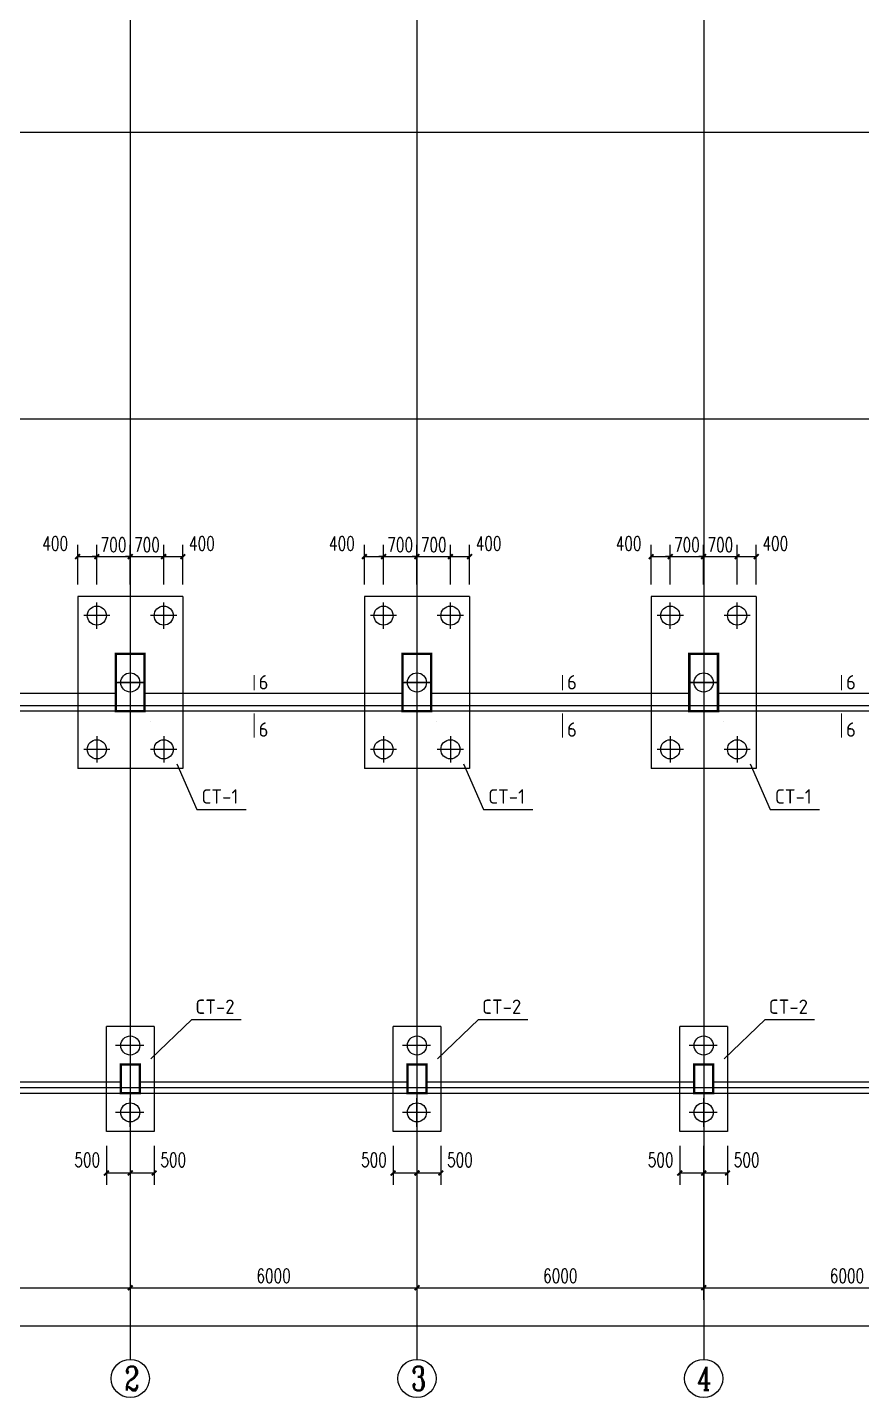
# Model space of a CAD drawing. Extents: x -73672 to 366960, y -527333 to 140666.
# Drawn here: x 195622 to 213079, y -4262 to 24421 of the extents above; entities that cross this region are included whole.
import ezdxf
from ezdxf.enums import TextEntityAlignment as Align

# ---------------------------------------------------------------- set-up
doc = ezdxf.new("R2010")
doc.units = 0
doc.header["$LTSCALE"] = 1000
doc.header["$MEASUREMENT"] = 0
for name, color, linetype in [('AXIS', 3, 'Continuous'), ('AXIS_TEXT', 7, 'Continuous'), ('COLUMN', 9, 'Continuous'), ('E_WINDOW', 4, 'Continuous'), ('NUM', 3, 'Continuous'), ('TEXT', 3, 'Continuous'), ('WALL', 9, 'Continuous'), ('建-尺寸', 3, 'Continuous')]:
    doc.layers.add(name, color=color, linetype=linetype)
doc.styles.add('_TCH_AXIS', font='COMPLEX', dxfattribs={"bigfont": 'GBCBIG'})
doc.styles.add('_TCH_DIM_T3', font='SIMPLEX', dxfattribs={"width": 0.705882, "bigfont": 'GBCBIG'})
doc.styles.add('A-DIM_T3', font='SIMPLEX', dxfattribs={"width": 0.705882, "bigfont": 'GBCBIG'})
doc.styles.add('COMPLEX', font='COMPLEX', dxfattribs={"bigfont": 'Tssdchn.shx'})
doc.styles.add('TSSD_Norm', font='Tssdeng.shx', dxfattribs={"bigfont": 'hztxt.shx'})
doc.dimstyles.new('_TCH_ARCH-100', dxfattribs={"dimtxt": 297.5, "dimasz": 100, "dimexe": 250, "dimexo": 300, "dimgap": 100, "dimtad": 1, "dimdec": 0, "dimzin": 0, "dimdsep": 46, "dimtxsty": '_TCH_DIM_T3', "dimblk": 'ARCHTICK', "dimcen": 0.09, "dimclrt": 7, "dimazin": 2, "dimtfac": 1, "dimtdec": 0, "dimtix": 1, "dimtmove": 2, "dimatfit": 3, "dimfxl": 0, "dimtolj": 1, "dimtzin": 0, "dimarcsym": 0})
doc.dimstyles.new('A-DIM-100', dxfattribs={"dimtxt": 297.5, "dimasz": 100, "dimexe": 250, "dimexo": 300, "dimgap": 100, "dimtad": 1, "dimdec": 0, "dimzin": 0, "dimdsep": 46, "dimtxsty": 'A-DIM_T3', "dimblk": 'ARCHTICK', "dimcen": 0.09, "dimclrt": 7, "dimazin": 2, "dimtfac": 1, "dimtdec": 0, "dimtix": 1, "dimtmove": 2, "dimatfit": 3, "dimfxl": 0, "dimtolj": 1, "dimtzin": 0, "dimarcsym": 0})

# ---------------------------------------------------------------- blocks, each defined once
blk = doc.blocks.new('_reinbk')
blk.add_line((0, 0), (0, 0))
blk = doc.blocks.new('_AXISO')
blk.add_circle((0, 0), 0.5)
at = {"layer": 'AXIS_TEXT', "style": 'COMPLEX'}
blk.add_attdef('A', text='', height=0.56, dxfattribs=at).set_placement((-0.25, -0.28), (0.25, -0.28), align=Align.FIT)
blk = doc.blocks.new('_ArchTick')
at = {"color": 0, "linetype": 'ByBlock', "const_width": 0.4}
blk.add_lwpolyline([(-0.5, -0.5), (0.5, 0.5)], dxfattribs=at)
blk = doc.blocks.new('*D7920')
at = {"layer": 'AXIS', "color": 0, "lineweight": -2}
for p, q in [((191774, 238), (191774, -3012)), ((306114, 238), (306114, -3012)), ((191774, -2762), (306114, -2762))]:
    blk.add_line(p, q, dxfattribs=at)
at = {"layer": 'Defpoints', "color": 0}
for p in [(191774, 538), (306114, 538), (306114, -2762)]:
    blk.add_point(p, dxfattribs=at)
at = {"layer": 'AXIS', "color": 0, "linetype": 'ByBlock', "lineweight": -2, "xscale": 100, "yscale": 100, "zscale": 100, "rotation": 180}
blk.add_blockref('_ArchTick', (191774, -2762), dxfattribs=at)
at = {"layer": 'AXIS', "color": 0, "linetype": 'ByBlock', "lineweight": -2, "xscale": 100, "yscale": 100, "zscale": 100}
blk.add_blockref('_ArchTick', (306114, -2762), dxfattribs=at)
at = {"layer": 'AXIS', "color": 7, "insert": (248944, -2513), "char_height": 297.5, "attachment_point": 5, "style": '_TCH_DIM_T3'}
blk.add_mtext('\\A1;114340', dxfattribs=at)
blk = doc.blocks.new('*D7921')
at = {"layer": 'AXIS', "color": 0, "lineweight": -2}
for p, q in [((191774, 238), (191774, -2212)), ((197774, 238), (197774, -2212)), ((191774, -1962), (197774, -1962))]:
    blk.add_line(p, q, dxfattribs=at)
at = {"layer": 'Defpoints', "color": 0}
for p in [(191774, 538), (197774, 538), (197774, -1962)]:
    blk.add_point(p, dxfattribs=at)
at = {"layer": 'AXIS', "color": 0, "linetype": 'ByBlock', "lineweight": -2, "xscale": 100, "yscale": 100, "zscale": 100, "rotation": 180}
blk.add_blockref('_ArchTick', (191774, -1962), dxfattribs=at)
at = {"layer": 'AXIS', "color": 0, "linetype": 'ByBlock', "lineweight": -2, "xscale": 100, "yscale": 100, "zscale": 100}
blk.add_blockref('_ArchTick', (197774, -1962), dxfattribs=at)
at = {"layer": 'AXIS', "color": 7, "insert": (194774, -1713), "char_height": 297.5, "attachment_point": 5, "style": '_TCH_DIM_T3'}
blk.add_mtext('\\A1;6000', dxfattribs=at)
blk = doc.blocks.new('*D7922')
at = {"layer": 'AXIS', "color": 0, "lineweight": -2}
for p, q in [((197774, 238), (197774, -2212)), ((203774, 238), (203774, -2212)), ((197774, -1962), (203774, -1962))]:
    blk.add_line(p, q, dxfattribs=at)
at = {"layer": 'Defpoints', "color": 0}
for p in [(197774, 538), (203774, 538), (203774, -1962)]:
    blk.add_point(p, dxfattribs=at)
at = {"layer": 'AXIS', "color": 0, "linetype": 'ByBlock', "lineweight": -2, "xscale": 100, "yscale": 100, "zscale": 100, "rotation": 180}
blk.add_blockref('_ArchTick', (197774, -1962), dxfattribs=at)
at = {"layer": 'AXIS', "color": 0, "linetype": 'ByBlock', "lineweight": -2, "xscale": 100, "yscale": 100, "zscale": 100}
blk.add_blockref('_ArchTick', (203774, -1962), dxfattribs=at)
at = {"layer": 'AXIS', "color": 7, "insert": (200774, -1713), "char_height": 297.5, "attachment_point": 5, "style": '_TCH_DIM_T3'}
blk.add_mtext('\\A1;6000', dxfattribs=at)
blk = doc.blocks.new('*D7923')
at = {"layer": 'AXIS', "color": 0, "lineweight": -2}
for p, q in [((203774, 238), (203774, -2212)), ((209774, 238), (209774, -2212)), ((203774, -1962), (209774, -1962))]:
    blk.add_line(p, q, dxfattribs=at)
at = {"layer": 'Defpoints', "color": 0}
for p in [(203774, 538), (209774, 538), (209774, -1962)]:
    blk.add_point(p, dxfattribs=at)
at = {"layer": 'AXIS', "color": 0, "linetype": 'ByBlock', "lineweight": -2, "xscale": 100, "yscale": 100, "zscale": 100, "rotation": 180}
blk.add_blockref('_ArchTick', (203774, -1962), dxfattribs=at)
at = {"layer": 'AXIS', "color": 0, "linetype": 'ByBlock', "lineweight": -2, "xscale": 100, "yscale": 100, "zscale": 100}
blk.add_blockref('_ArchTick', (209774, -1962), dxfattribs=at)
at = {"layer": 'AXIS', "color": 7, "insert": (206774, -1713), "char_height": 297.5, "attachment_point": 5, "style": '_TCH_DIM_T3'}
blk.add_mtext('\\A1;6000', dxfattribs=at)
blk = doc.blocks.new('*D7924')
at = {"layer": 'AXIS', "color": 0, "lineweight": -2}
for p, q in [((209774, 238), (209774, -2212)), ((215774, 238), (215774, -2212)), ((209774, -1962), (215774, -1962))]:
    blk.add_line(p, q, dxfattribs=at)
at = {"layer": 'Defpoints', "color": 0}
for p in [(209774, 538), (215774, 538), (215774, -1962)]:
    blk.add_point(p, dxfattribs=at)
at = {"layer": 'AXIS', "color": 0, "linetype": 'ByBlock', "lineweight": -2, "xscale": 100, "yscale": 100, "zscale": 100, "rotation": 180}
blk.add_blockref('_ArchTick', (209774, -1962), dxfattribs=at)
at = {"layer": 'AXIS', "color": 0, "linetype": 'ByBlock', "lineweight": -2, "xscale": 100, "yscale": 100, "zscale": 100}
blk.add_blockref('_ArchTick', (215774, -1962), dxfattribs=at)
at = {"layer": 'AXIS', "color": 7, "insert": (212774, -1713), "char_height": 297.5, "attachment_point": 5, "style": '_TCH_DIM_T3'}
blk.add_mtext('\\A1;6000', dxfattribs=at)
blk = doc.blocks.new('*D8061')
at = {"layer": 'Defpoints', "color": 0}
for p in [(197074, 13343), (196674, 12457), (197074, 12457)]:
    blk.add_point(p, dxfattribs=at)
at = {"layer": '建-尺寸', "color": 0, "lineweight": -2}
for p, q in [((196674, 12757), (196674, 13593)), ((197074, 12757), (197074, 13593)), ((196674, 13343), (197074, 13343))]:
    blk.add_line(p, q, dxfattribs=at)
at = {"layer": '建-尺寸', "color": 0, "linetype": 'ByBlock', "lineweight": -2, "xscale": 100, "yscale": 100, "zscale": 100, "rotation": 180}
blk.add_blockref('_ArchTick', (196674, 13343), dxfattribs=at)
at = {"layer": '建-尺寸', "color": 0, "linetype": 'ByBlock', "lineweight": -2, "xscale": 100, "yscale": 100, "zscale": 100}
blk.add_blockref('_ArchTick', (197074, 13343), dxfattribs=at)
at = {"layer": '建-尺寸', "color": 7, "insert": (196204, 13618), "char_height": 297.5, "attachment_point": 5, "style": 'A-DIM_T3'}
blk.add_mtext('\\A1;400', dxfattribs=at)
blk = doc.blocks.new('*D8062')
at = {"layer": 'Defpoints', "color": 0}
for p in [(197774, 13343), (197074, 12457), (197774, 12457)]:
    blk.add_point(p, dxfattribs=at)
at = {"layer": '建-尺寸', "color": 0, "lineweight": -2}
for p, q in [((197074, 12757), (197074, 13593)), ((197774, 12757), (197774, 13593)), ((197074, 13343), (196974, 13343)), ((197074, 13343), (197774, 13343)), ((197774, 13343), (197874, 13343))]:
    blk.add_line(p, q, dxfattribs=at)
at = {"layer": '建-尺寸', "color": 0, "linetype": 'ByBlock', "lineweight": -2, "xscale": 100, "yscale": 100, "zscale": 100}
blk.add_blockref('_ArchTick', (197074, 13343), dxfattribs=at)
at = {"layer": '建-尺寸', "color": 0, "linetype": 'ByBlock', "lineweight": -2, "xscale": 100, "yscale": 100, "zscale": 100, "rotation": 180}
blk.add_blockref('_ArchTick', (197774, 13343), dxfattribs=at)
at = {"layer": '建-尺寸', "color": 7, "insert": (197424, 13591), "char_height": 297.5, "attachment_point": 5, "style": 'A-DIM_T3'}
blk.add_mtext('\\A1;700', dxfattribs=at)
blk = doc.blocks.new('*D8063')
at = {"layer": 'Defpoints', "color": 0}
for p in [(198474, 13343), (197774, 12457), (198474, 12457)]:
    blk.add_point(p, dxfattribs=at)
at = {"layer": '建-尺寸', "color": 0, "lineweight": -2}
for p, q in [((197774, 12757), (197774, 13593)), ((198474, 12757), (198474, 13593)), ((197774, 13343), (197674, 13343)), ((197774, 13343), (198474, 13343)), ((198474, 13343), (198574, 13343))]:
    blk.add_line(p, q, dxfattribs=at)
at = {"layer": '建-尺寸', "color": 0, "linetype": 'ByBlock', "lineweight": -2, "xscale": 100, "yscale": 100, "zscale": 100}
blk.add_blockref('_ArchTick', (197774, 13343), dxfattribs=at)
at = {"layer": '建-尺寸', "color": 0, "linetype": 'ByBlock', "lineweight": -2, "xscale": 100, "yscale": 100, "zscale": 100, "rotation": 180}
blk.add_blockref('_ArchTick', (198474, 13343), dxfattribs=at)
at = {"layer": '建-尺寸', "color": 7, "insert": (198124, 13591), "char_height": 297.5, "attachment_point": 5, "style": 'A-DIM_T3'}
blk.add_mtext('\\A1;700', dxfattribs=at)
blk = doc.blocks.new('*D8064')
at = {"layer": 'Defpoints', "color": 0}
for p in [(198874, 13343), (198474, 12457), (198874, 12457)]:
    blk.add_point(p, dxfattribs=at)
at = {"layer": '建-尺寸', "color": 0, "lineweight": -2}
for p, q in [((198474, 12757), (198474, 13593)), ((198874, 12757), (198874, 13593)), ((198474, 13343), (198874, 13343))]:
    blk.add_line(p, q, dxfattribs=at)
at = {"layer": '建-尺寸', "color": 0, "linetype": 'ByBlock', "lineweight": -2, "xscale": 100, "yscale": 100, "zscale": 100, "rotation": 180}
blk.add_blockref('_ArchTick', (198474, 13343), dxfattribs=at)
at = {"layer": '建-尺寸', "color": 0, "linetype": 'ByBlock', "lineweight": -2, "xscale": 100, "yscale": 100, "zscale": 100}
blk.add_blockref('_ArchTick', (198874, 13343), dxfattribs=at)
at = {"layer": '建-尺寸', "color": 7, "insert": (199274, 13618), "char_height": 297.5, "attachment_point": 5, "style": 'A-DIM_T3'}
blk.add_mtext('\\A1;400', dxfattribs=at)
blk = doc.blocks.new('*D8065')
at = {"layer": 'Defpoints', "color": 0}
for p in [(203074, 13343), (202674, 12457), (203074, 12457)]:
    blk.add_point(p, dxfattribs=at)
at = {"layer": '建-尺寸', "color": 0, "lineweight": -2}
for p, q in [((202674, 12757), (202674, 13593)), ((203074, 12757), (203074, 13593)), ((202674, 13343), (203074, 13343))]:
    blk.add_line(p, q, dxfattribs=at)
at = {"layer": '建-尺寸', "color": 0, "linetype": 'ByBlock', "lineweight": -2, "xscale": 100, "yscale": 100, "zscale": 100, "rotation": 180}
blk.add_blockref('_ArchTick', (202674, 13343), dxfattribs=at)
at = {"layer": '建-尺寸', "color": 0, "linetype": 'ByBlock', "lineweight": -2, "xscale": 100, "yscale": 100, "zscale": 100}
blk.add_blockref('_ArchTick', (203074, 13343), dxfattribs=at)
at = {"layer": '建-尺寸', "color": 7, "insert": (202204, 13618), "char_height": 297.5, "attachment_point": 5, "style": 'A-DIM_T3'}
blk.add_mtext('\\A1;400', dxfattribs=at)
blk = doc.blocks.new('*D8066')
at = {"layer": 'Defpoints', "color": 0}
for p in [(203774, 13343), (203074, 12457), (203774, 12457)]:
    blk.add_point(p, dxfattribs=at)
at = {"layer": '建-尺寸', "color": 0, "lineweight": -2}
for p, q in [((203074, 12757), (203074, 13593)), ((203774, 12757), (203774, 13593)), ((203074, 13343), (202974, 13343)), ((203074, 13343), (203774, 13343)), ((203774, 13343), (203874, 13343))]:
    blk.add_line(p, q, dxfattribs=at)
at = {"layer": '建-尺寸', "color": 0, "linetype": 'ByBlock', "lineweight": -2, "xscale": 100, "yscale": 100, "zscale": 100}
blk.add_blockref('_ArchTick', (203074, 13343), dxfattribs=at)
at = {"layer": '建-尺寸', "color": 0, "linetype": 'ByBlock', "lineweight": -2, "xscale": 100, "yscale": 100, "zscale": 100, "rotation": 180}
blk.add_blockref('_ArchTick', (203774, 13343), dxfattribs=at)
at = {"layer": '建-尺寸', "color": 7, "insert": (203424, 13591), "char_height": 297.5, "attachment_point": 5, "style": 'A-DIM_T3'}
blk.add_mtext('\\A1;700', dxfattribs=at)
blk = doc.blocks.new('*D8067')
at = {"layer": 'Defpoints', "color": 0}
for p in [(204474, 13343), (203774, 12457), (204474, 12457)]:
    blk.add_point(p, dxfattribs=at)
at = {"layer": '建-尺寸', "color": 0, "lineweight": -2}
for p, q in [((203774, 12757), (203774, 13593)), ((204474, 12757), (204474, 13593)), ((203774, 13343), (203674, 13343)), ((203774, 13343), (204474, 13343)), ((204474, 13343), (204574, 13343))]:
    blk.add_line(p, q, dxfattribs=at)
at = {"layer": '建-尺寸', "color": 0, "linetype": 'ByBlock', "lineweight": -2, "xscale": 100, "yscale": 100, "zscale": 100}
blk.add_blockref('_ArchTick', (203774, 13343), dxfattribs=at)
at = {"layer": '建-尺寸', "color": 0, "linetype": 'ByBlock', "lineweight": -2, "xscale": 100, "yscale": 100, "zscale": 100, "rotation": 180}
blk.add_blockref('_ArchTick', (204474, 13343), dxfattribs=at)
at = {"layer": '建-尺寸', "color": 7, "insert": (204124, 13591), "char_height": 297.5, "attachment_point": 5, "style": 'A-DIM_T3'}
blk.add_mtext('\\A1;700', dxfattribs=at)
blk = doc.blocks.new('*D8068')
at = {"layer": 'Defpoints', "color": 0}
for p in [(204874, 13343), (204474, 12457), (204874, 12457)]:
    blk.add_point(p, dxfattribs=at)
at = {"layer": '建-尺寸', "color": 0, "lineweight": -2}
for p, q in [((204474, 12757), (204474, 13593)), ((204874, 12757), (204874, 13593)), ((204474, 13343), (204874, 13343))]:
    blk.add_line(p, q, dxfattribs=at)
at = {"layer": '建-尺寸', "color": 0, "linetype": 'ByBlock', "lineweight": -2, "xscale": 100, "yscale": 100, "zscale": 100, "rotation": 180}
blk.add_blockref('_ArchTick', (204474, 13343), dxfattribs=at)
at = {"layer": '建-尺寸', "color": 0, "linetype": 'ByBlock', "lineweight": -2, "xscale": 100, "yscale": 100, "zscale": 100}
blk.add_blockref('_ArchTick', (204874, 13343), dxfattribs=at)
at = {"layer": '建-尺寸', "color": 7, "insert": (205274, 13618), "char_height": 297.5, "attachment_point": 5, "style": 'A-DIM_T3'}
blk.add_mtext('\\A1;400', dxfattribs=at)
blk = doc.blocks.new('*D8077')
at = {"layer": 'Defpoints', "color": 0}
for p in [(209074, 13343), (208674, 12457), (209074, 12457)]:
    blk.add_point(p, dxfattribs=at)
at = {"layer": '建-尺寸', "color": 0, "lineweight": -2}
for p, q in [((208674, 12757), (208674, 13593)), ((209074, 12757), (209074, 13593)), ((208674, 13343), (209074, 13343))]:
    blk.add_line(p, q, dxfattribs=at)
at = {"layer": '建-尺寸', "color": 0, "linetype": 'ByBlock', "lineweight": -2, "xscale": 100, "yscale": 100, "zscale": 100, "rotation": 180}
blk.add_blockref('_ArchTick', (208674, 13343), dxfattribs=at)
at = {"layer": '建-尺寸', "color": 0, "linetype": 'ByBlock', "lineweight": -2, "xscale": 100, "yscale": 100, "zscale": 100}
blk.add_blockref('_ArchTick', (209074, 13343), dxfattribs=at)
at = {"layer": '建-尺寸', "color": 7, "insert": (208204, 13618), "char_height": 297.5, "attachment_point": 5, "style": 'A-DIM_T3'}
blk.add_mtext('\\A1;400', dxfattribs=at)
blk = doc.blocks.new('*D8078')
at = {"layer": 'Defpoints', "color": 0}
for p in [(209774, 13343), (209074, 12457), (209774, 12457)]:
    blk.add_point(p, dxfattribs=at)
at = {"layer": '建-尺寸', "color": 0, "lineweight": -2}
for p, q in [((209074, 12757), (209074, 13593)), ((209774, 12757), (209774, 13593)), ((209074, 13343), (208974, 13343)), ((209074, 13343), (209774, 13343)), ((209774, 13343), (209874, 13343))]:
    blk.add_line(p, q, dxfattribs=at)
at = {"layer": '建-尺寸', "color": 0, "linetype": 'ByBlock', "lineweight": -2, "xscale": 100, "yscale": 100, "zscale": 100}
blk.add_blockref('_ArchTick', (209074, 13343), dxfattribs=at)
at = {"layer": '建-尺寸', "color": 0, "linetype": 'ByBlock', "lineweight": -2, "xscale": 100, "yscale": 100, "zscale": 100, "rotation": 180}
blk.add_blockref('_ArchTick', (209774, 13343), dxfattribs=at)
at = {"layer": '建-尺寸', "color": 7, "insert": (209424, 13591), "char_height": 297.5, "attachment_point": 5, "style": 'A-DIM_T3'}
blk.add_mtext('\\A1;700', dxfattribs=at)
blk = doc.blocks.new('*D8079')
at = {"layer": 'Defpoints', "color": 0}
for p in [(210474, 13343), (209774, 12457), (210474, 12457)]:
    blk.add_point(p, dxfattribs=at)
at = {"layer": '建-尺寸', "color": 0, "lineweight": -2}
for p, q in [((209774, 12757), (209774, 13593)), ((210474, 12757), (210474, 13593)), ((209774, 13343), (209674, 13343)), ((209774, 13343), (210474, 13343)), ((210474, 13343), (210574, 13343))]:
    blk.add_line(p, q, dxfattribs=at)
at = {"layer": '建-尺寸', "color": 0, "linetype": 'ByBlock', "lineweight": -2, "xscale": 100, "yscale": 100, "zscale": 100}
blk.add_blockref('_ArchTick', (209774, 13343), dxfattribs=at)
at = {"layer": '建-尺寸', "color": 0, "linetype": 'ByBlock', "lineweight": -2, "xscale": 100, "yscale": 100, "zscale": 100, "rotation": 180}
blk.add_blockref('_ArchTick', (210474, 13343), dxfattribs=at)
at = {"layer": '建-尺寸', "color": 7, "insert": (210124, 13591), "char_height": 297.5, "attachment_point": 5, "style": 'A-DIM_T3'}
blk.add_mtext('\\A1;700', dxfattribs=at)
blk = doc.blocks.new('*D8080')
at = {"layer": 'Defpoints', "color": 0}
for p in [(210874, 13343), (210474, 12457), (210874, 12457)]:
    blk.add_point(p, dxfattribs=at)
at = {"layer": '建-尺寸', "color": 0, "lineweight": -2}
for p, q in [((210474, 12757), (210474, 13593)), ((210874, 12757), (210874, 13593)), ((210474, 13343), (210874, 13343))]:
    blk.add_line(p, q, dxfattribs=at)
at = {"layer": '建-尺寸', "color": 0, "linetype": 'ByBlock', "lineweight": -2, "xscale": 100, "yscale": 100, "zscale": 100, "rotation": 180}
blk.add_blockref('_ArchTick', (210474, 13343), dxfattribs=at)
at = {"layer": '建-尺寸', "color": 0, "linetype": 'ByBlock', "lineweight": -2, "xscale": 100, "yscale": 100, "zscale": 100}
blk.add_blockref('_ArchTick', (210874, 13343), dxfattribs=at)
at = {"layer": '建-尺寸', "color": 7, "insert": (211274, 13618), "char_height": 297.5, "attachment_point": 5, "style": 'A-DIM_T3'}
blk.add_mtext('\\A1;400', dxfattribs=at)
blk = doc.blocks.new('*D8951')
at = {"layer": 'Defpoints', "color": 0}
for p in [(197774, 1308), (198274, 1308), (197774, 439)]:
    blk.add_point(p, dxfattribs=at)
at = {"layer": '建-尺寸', "color": 0, "lineweight": -2}
for p, q in [((197774, 1008), (197774, 189)), ((198274, 1008), (198274, 189)), ((198274, 439), (197774, 439))]:
    blk.add_line(p, q, dxfattribs=at)
at = {"layer": '建-尺寸', "color": 0, "linetype": 'ByBlock', "lineweight": -2, "xscale": 100, "yscale": 100, "zscale": 100, "rotation": 180}
blk.add_blockref('_ArchTick', (197774, 439), dxfattribs=at)
at = {"layer": '建-尺寸', "color": 0, "linetype": 'ByBlock', "lineweight": -2, "xscale": 100, "yscale": 100, "zscale": 100}
blk.add_blockref('_ArchTick', (198274, 439), dxfattribs=at)
at = {"layer": '建-尺寸', "color": 7, "insert": (198674, 714), "char_height": 297.5, "attachment_point": 5, "style": 'A-DIM_T3'}
blk.add_mtext('\\A1;500', dxfattribs=at)
blk = doc.blocks.new('*D8952')
at = {"layer": 'Defpoints', "color": 0}
for p in [(197274, 1308), (197774, 1308), (197274, 439)]:
    blk.add_point(p, dxfattribs=at)
at = {"layer": '建-尺寸', "color": 0, "lineweight": -2}
for p, q in [((197274, 1008), (197274, 189)), ((197774, 1008), (197774, 189)), ((197774, 439), (197274, 439))]:
    blk.add_line(p, q, dxfattribs=at)
at = {"layer": '建-尺寸', "color": 0, "linetype": 'ByBlock', "lineweight": -2, "xscale": 100, "yscale": 100, "zscale": 100, "rotation": 180}
blk.add_blockref('_ArchTick', (197274, 439), dxfattribs=at)
at = {"layer": '建-尺寸', "color": 0, "linetype": 'ByBlock', "lineweight": -2, "xscale": 100, "yscale": 100, "zscale": 100}
blk.add_blockref('_ArchTick', (197774, 439), dxfattribs=at)
at = {"layer": '建-尺寸', "color": 7, "insert": (196874, 714), "char_height": 297.5, "attachment_point": 5, "style": 'A-DIM_T3'}
blk.add_mtext('\\A1;500', dxfattribs=at)
blk = doc.blocks.new('*D8953')
at = {"layer": 'Defpoints', "color": 0}
for p in [(203774, 1308), (204274, 1308), (203774, 439)]:
    blk.add_point(p, dxfattribs=at)
at = {"layer": '建-尺寸', "color": 0, "lineweight": -2}
for p, q in [((203774, 1008), (203774, 189)), ((204274, 1008), (204274, 189)), ((204274, 439), (203774, 439))]:
    blk.add_line(p, q, dxfattribs=at)
at = {"layer": '建-尺寸', "color": 0, "linetype": 'ByBlock', "lineweight": -2, "xscale": 100, "yscale": 100, "zscale": 100, "rotation": 180}
blk.add_blockref('_ArchTick', (203774, 439), dxfattribs=at)
at = {"layer": '建-尺寸', "color": 0, "linetype": 'ByBlock', "lineweight": -2, "xscale": 100, "yscale": 100, "zscale": 100}
blk.add_blockref('_ArchTick', (204274, 439), dxfattribs=at)
at = {"layer": '建-尺寸', "color": 7, "insert": (204674, 714), "char_height": 297.5, "attachment_point": 5, "style": 'A-DIM_T3'}
blk.add_mtext('\\A1;500', dxfattribs=at)
blk = doc.blocks.new('*D8954')
at = {"layer": 'Defpoints', "color": 0}
for p in [(203274, 1308), (203774, 1308), (203274, 439)]:
    blk.add_point(p, dxfattribs=at)
at = {"layer": '建-尺寸', "color": 0, "lineweight": -2}
for p, q in [((203274, 1008), (203274, 189)), ((203774, 1008), (203774, 189)), ((203774, 439), (203274, 439))]:
    blk.add_line(p, q, dxfattribs=at)
at = {"layer": '建-尺寸', "color": 0, "linetype": 'ByBlock', "lineweight": -2, "xscale": 100, "yscale": 100, "zscale": 100, "rotation": 180}
blk.add_blockref('_ArchTick', (203274, 439), dxfattribs=at)
at = {"layer": '建-尺寸', "color": 0, "linetype": 'ByBlock', "lineweight": -2, "xscale": 100, "yscale": 100, "zscale": 100}
blk.add_blockref('_ArchTick', (203774, 439), dxfattribs=at)
at = {"layer": '建-尺寸', "color": 7, "insert": (202874, 714), "char_height": 297.5, "attachment_point": 5, "style": 'A-DIM_T3'}
blk.add_mtext('\\A1;500', dxfattribs=at)
blk = doc.blocks.new('*D8957')
at = {"layer": 'Defpoints', "color": 0}
for p in [(209774, 1308), (210274, 1308), (209774, 439)]:
    blk.add_point(p, dxfattribs=at)
at = {"layer": '建-尺寸', "color": 0, "lineweight": -2}
for p, q in [((209774, 1008), (209774, 189)), ((210274, 1008), (210274, 189)), ((210274, 439), (209774, 439))]:
    blk.add_line(p, q, dxfattribs=at)
at = {"layer": '建-尺寸', "color": 0, "linetype": 'ByBlock', "lineweight": -2, "xscale": 100, "yscale": 100, "zscale": 100, "rotation": 180}
blk.add_blockref('_ArchTick', (209774, 439), dxfattribs=at)
at = {"layer": '建-尺寸', "color": 0, "linetype": 'ByBlock', "lineweight": -2, "xscale": 100, "yscale": 100, "zscale": 100}
blk.add_blockref('_ArchTick', (210274, 439), dxfattribs=at)
at = {"layer": '建-尺寸', "color": 7, "insert": (210674, 714), "char_height": 297.5, "attachment_point": 5, "style": 'A-DIM_T3'}
blk.add_mtext('\\A1;500', dxfattribs=at)
blk = doc.blocks.new('*D8958')
at = {"layer": 'Defpoints', "color": 0}
for p in [(209274, 1308), (209774, 1308), (209274, 439)]:
    blk.add_point(p, dxfattribs=at)
at = {"layer": '建-尺寸', "color": 0, "lineweight": -2}
for p, q in [((209274, 1008), (209274, 189)), ((209774, 1008), (209774, 189)), ((209774, 439), (209274, 439))]:
    blk.add_line(p, q, dxfattribs=at)
at = {"layer": '建-尺寸', "color": 0, "linetype": 'ByBlock', "lineweight": -2, "xscale": 100, "yscale": 100, "zscale": 100, "rotation": 180}
blk.add_blockref('_ArchTick', (209274, 439), dxfattribs=at)
at = {"layer": '建-尺寸', "color": 0, "linetype": 'ByBlock', "lineweight": -2, "xscale": 100, "yscale": 100, "zscale": 100}
blk.add_blockref('_ArchTick', (209774, 439), dxfattribs=at)
at = {"layer": '建-尺寸', "color": 7, "insert": (208874, 714), "char_height": 297.5, "attachment_point": 5, "style": 'A-DIM_T3'}
blk.add_mtext('\\A1;500', dxfattribs=at)

msp = doc.modelspace()

# ---------------------------------------------------------------- linework, layer by layer
at = {"color": 1}
for p, q in [((197774.25, 60065.53), (197774.25, -593.32)), ((203774.25, 60065.53), (203774.25, -593.32)), ((209774.25, 60065.53), (209774.25, -593.32)), ((189203.6, 22228.34), (308158.19, 22228.34)), ((189203.6, 16228.34), (308158.19, 16228.34)), ((189388.6, 10228.34), (308158.19, 10228.34)), ((189388.6, 2228.34), (308158.19, 2228.34))]:
    msp.add_line(p, q, dxfattribs=at)
at = {"color": 0}
for p, q in [((197474.25, 10708.34), (198074.25, 10708.34)), ((203474.25, 10708.34), (204074.25, 10708.34)), ((209474.25, 10708.34), (210074.25, 10708.34)), ((198746.32, 9007.38), (199165.57, 8051.47)), ((204746.32, 9007.38), (205165.57, 8051.47)), ((210746.32, 9007.38), (211165.57, 8051.47)), ((199165.57, 8051.47), (200196.94, 8051.47)), ((205165.57, 8051.47), (206196.94, 8051.47)), ((211165.57, 8051.47), (212196.94, 8051.47)), ((198274.25, 3508.34), (197274.25, 3508.34)), ((197274.25, 1308.34), (197274.25, 3508.34)), ((198206.23, 2829.07), (199062.28, 3650.19)), ((198274.25, 3508.34), (198274.25, 1308.34)), ((199062.28, 3650.19), (200093.65, 3650.19)), ((204274.25, 3508.34), (203274.25, 3508.34)), ((203274.25, 1308.34), (203274.25, 3508.34)), ((204206.23, 2829.07), (205062.28, 3650.19)), ((204274.25, 3508.34), (204274.25, 1308.34)), ((205062.28, 3650.19), (206093.65, 3650.19)), ((210274.25, 3508.34), (209274.25, 3508.34)), ((209274.25, 1308.34), (209274.25, 3508.34)), ((210206.23, 2829.07), (211062.28, 3650.19)), ((210274.25, 3508.34), (210274.25, 1308.34)), ((211062.28, 3650.19), (212093.65, 3650.19)), ((198274.25, 1308.34), (197274.25, 1308.34)), ((204274.25, 1308.34), (203274.25, 1308.34)), ((210274.25, 1308.34), (209274.25, 1308.34))]:
    msp.add_line(p, q, dxfattribs=at)
msp.add_line((209774.25, 2108.34), (209774.25, 608.34))
at = {"color": 0, "const_width": 50}
for points in [[(197474.25, 11308.34), (197474.25, 10108.34), (198074.25, 10108.34), (198074.25, 11308.34), (197474.25, 11308.34)], [(203474.25, 11308.34), (203474.25, 10108.34), (204074.25, 10108.34), (204074.25, 11308.34), (203474.25, 11308.34)], [(209474.25, 11308.34), (209474.25, 10108.34), (210074.25, 10108.34), (210074.25, 11308.34), (209474.25, 11308.34)], [(197974.25, 2108.34), (197974.25, 2708.34), (197574.25, 2708.34), (197574.25, 2108.34), (197974.25, 2108.34)], [(197574.25, 2108.34), (197974.25, 2108.34), (197974.25, 2708.34), (197574.25, 2708.34), (197574.25, 2108.34)], [(203974.25, 2108.34), (203974.25, 2708.34), (203574.25, 2708.34), (203574.25, 2108.34), (203974.25, 2108.34)], [(203574.25, 2108.34), (203974.25, 2108.34), (203974.25, 2708.34), (203574.25, 2708.34), (203574.25, 2108.34)], [(209974.25, 2108.34), (209974.25, 2708.34), (209574.25, 2708.34), (209574.25, 2108.34), (209974.25, 2108.34)], [(209574.25, 2108.34), (209974.25, 2108.34), (209974.25, 2708.34), (209574.25, 2708.34), (209574.25, 2108.34)]]:
    msp.add_lwpolyline(points, dxfattribs=at)
at = {"const_width": 20}
for points in [[(200364.93, 10864.93), (200364.93, 10545.56)], [(206819.72, 10864.93), (206819.72, 10545.56)], [(212658.44, 10864.93), (212658.44, 10545.56)], [(200364.93, 10059.96), (200364.93, 9555.59)], [(206819.72, 10059.96), (206819.72, 9555.59)], [(212658.44, 10059.96), (212658.44, 9555.59)]]:
    msp.add_lwpolyline(points, dxfattribs=at)
at = {"layer": 'AXIS'}
for p, q in [((196674.36, 12508.18), (196674.36, 8908.5)), ((198874.14, 12508.18), (196674.36, 12508.18)), ((197074.36, 11833.86), (197074.36, 12382.49)), ((198474.14, 11833.86), (198474.14, 12382.49)), ((198874.14, 12508.18), (198874.14, 8908.5)), ((202674.36, 12508.18), (202674.36, 8908.5)), ((204874.14, 12508.18), (202674.36, 12508.18)), ((203074.36, 11833.86), (203074.36, 12382.49)), ((204474.14, 11833.86), (204474.14, 12382.49)), ((204874.14, 12508.18), (204874.14, 8908.5)), ((208674.36, 12508.18), (208674.36, 8908.5)), ((210874.14, 12508.18), (208674.36, 12508.18)), ((209074.36, 11833.86), (209074.36, 12382.49)), ((210474.14, 11833.86), (210474.14, 12382.49)), ((210874.14, 12508.18), (210874.14, 8908.5)), ((197348.68, 12108.18), (196800.04, 12108.18)), ((198748.46, 12108.18), (198199.82, 12108.18)), ((203348.68, 12108.18), (202800.04, 12108.18)), ((204748.46, 12108.18), (204199.82, 12108.18)), ((209348.68, 12108.18), (208800.04, 12108.18)), ((210748.46, 12108.18), (210199.82, 12108.18)), ((197774.25, 10982.66), (197774.25, 10434.02)), ((203774.25, 10982.66), (203774.25, 10434.02)), ((209774.25, 10982.66), (209774.25, 10434.02)), ((198043.07, 10708.34), (197505.43, 10708.34)), ((204043.07, 10708.34), (203505.43, 10708.34)), ((210043.07, 10708.34), (209505.43, 10708.34)), ((197074.36, 9582.82), (197074.36, 9034.18)), ((198474.14, 9582.82), (198474.14, 9034.18)), ((203074.36, 9582.82), (203074.36, 9034.18)), ((204474.14, 9582.82), (204474.14, 9034.18)), ((209074.36, 9582.82), (209074.36, 9034.18)), ((210474.14, 9582.82), (210474.14, 9034.18)), ((197348.68, 9308.5), (196800.04, 9308.5)), ((198748.46, 9308.5), (198199.82, 9308.5)), ((203348.68, 9308.5), (202800.04, 9308.5)), ((204748.46, 9308.5), (204199.82, 9308.5)), ((209348.68, 9308.5), (208800.04, 9308.5)), ((210748.46, 9308.5), (210199.82, 9308.5)), ((198874.14, 8908.5), (196674.36, 8908.5)), ((204874.14, 8908.5), (202674.36, 8908.5)), ((210874.14, 8908.5), (208674.36, 8908.5)), ((197774.25, 538.09), (197774.25, -3461.91)), ((203774.25, 538.09), (203774.25, -3461.91)), ((209774.25, 538.09), (209774.25, -3461.91))]:
    msp.add_line(p, q, dxfattribs=at)
at = {"layer": 'COLUMN'}
for points in [[(197474.25, 10108.34), (198074.25, 10108.34), (198074.25, 11308.34), (197474.25, 11308.34)], [(203474.25, 10108.34), (204074.25, 10108.34), (204074.25, 11308.34), (203474.25, 11308.34)], [(209474.25, 10108.34), (210074.25, 10108.34), (210074.25, 11308.34), (209474.25, 11308.34)]]:
    msp.add_lwpolyline(points, close=True, dxfattribs=at)
for points in [[(197974.25, 2708.34), (197574.25, 2708.34)], [(197574.25, 2708.34), (197574.25, 2108.34)], [(197574.25, 2708.34), (197574.25, 2108.34)], [(197974.25, 2708.34), (197574.25, 2708.34)], [(197974.25, 2108.34), (197974.25, 2708.34)], [(197974.25, 2108.34), (197974.25, 2708.34)], [(203974.25, 2708.34), (203574.25, 2708.34)], [(203574.25, 2708.34), (203574.25, 2108.34)], [(203574.25, 2708.34), (203574.25, 2108.34)], [(203974.25, 2708.34), (203574.25, 2708.34)], [(203974.25, 2108.34), (203974.25, 2708.34)], [(203974.25, 2108.34), (203974.25, 2708.34)], [(209974.25, 2708.34), (209574.25, 2708.34)], [(209574.25, 2708.34), (209574.25, 2108.34)], [(209574.25, 2708.34), (209574.25, 2108.34)], [(209974.25, 2708.34), (209574.25, 2708.34)], [(209974.25, 2108.34), (209974.25, 2708.34)], [(209974.25, 2108.34), (209974.25, 2708.34)], [(197574.25, 2108.34), (197974.25, 2108.34)], [(197574.25, 2108.34), (197974.25, 2108.34)], [(203574.25, 2108.34), (203974.25, 2108.34)], [(203574.25, 2108.34), (203974.25, 2108.34)], [(209574.25, 2108.34), (209974.25, 2108.34)], [(209574.25, 2108.34), (209974.25, 2108.34)]]:
    msp.add_lwpolyline(points, dxfattribs=at)
at = {"layer": 'E_WINDOW'}
for p, q in [((197774.25, 3413.81), (197774.25, 2808.34)), ((203774.25, 3413.81), (203774.25, 2808.34)), ((209774.25, 3413.81), (209774.25, 2808.34)), ((198055.72, 3108.34), (197468.18, 3108.34)), ((204055.72, 3108.34), (203468.18, 3108.34)), ((210055.72, 3108.34), (209468.18, 3108.34)), ((197774.25, 1402.87), (197774.25, 2008.34)), ((203774.25, 1402.87), (203774.25, 2008.34)), ((209774.25, 1402.87), (209774.25, 2008.34)), ((198055.72, 1708.34), (197468.18, 1708.34)), ((204055.72, 1708.34), (203468.18, 1708.34)), ((210055.72, 1708.34), (209468.18, 1708.34))]:
    msp.add_line(p, q, dxfattribs=at)
for centre in [(197074.36, 12108.18), (198474.14, 12108.18), (203074.36, 12108.18), (204474.14, 12108.18), (209074.36, 12108.18), (210474.14, 12108.18), (197774.25, 10708.34), (203774.25, 10708.34), (209774.25, 10708.34), (197074.36, 9308.5), (198474.14, 9308.5), (203074.36, 9308.5), (204474.14, 9308.5), (209074.36, 9308.5), (210474.14, 9308.5), (197774.25, 3108.34), (203774.25, 3108.34), (209774.25, 3108.34), (197774.25, 1708.34), (203774.25, 1708.34), (209774.25, 1708.34)]:
    msp.add_circle(centre, 200, dxfattribs=at)
at = {"layer": 'WALL'}
for p, q in [((197474.25, 10478.34), (192254.25, 10478.34)), ((203474.25, 10478.34), (198074.25, 10478.34)), ((209474.25, 10478.34), (204074.25, 10478.34)), ((215474.25, 10478.34), (210074.25, 10478.34)), ((197474.25, 10108.34), (192254.25, 10108.34)), ((203474.25, 10108.34), (198074.25, 10108.34)), ((209474.25, 10108.34), (204074.25, 10108.34)), ((215474.25, 10108.34), (210074.25, 10108.34)), ((192054.25, 2348.34), (197574.25, 2348.34)), ((197974.25, 2348.34), (203574.25, 2348.34)), ((203974.25, 2348.34), (209574.25, 2348.34)), ((209974.25, 2348.34), (215574.25, 2348.34)), ((192054.25, 2108.34), (197574.25, 2108.34)), ((197974.25, 2108.34), (203574.25, 2108.34)), ((203974.25, 2108.34), (209574.25, 2108.34)), ((209974.25, 2108.34), (215574.25, 2108.34))]:
    msp.add_line(p, q, dxfattribs=at)

# ---------------------------------------------------------------- block references
at = {"layer": 'AXIS'}
ref = msp.add_blockref('_AXISO', (197774.25, -3861.91), dxfattribs=dict(at, xscale=800, yscale=800, zscale=800))
ref.add_attrib('A', '2', (197655.03, -4115.26), dxfattribs={"color": 7, "height": 506.7, "style": '_TCH_AXIS', "width": 0.705882})
ref = msp.add_blockref('_AXISO', (203774.25, -3861.91), dxfattribs=dict(at, xscale=800, yscale=800, zscale=800))
ref.add_attrib('A', '3', (203655.03, -4115.26), dxfattribs={"color": 7, "height": 506.7, "style": '_TCH_AXIS', "width": 0.705882})
ref = msp.add_blockref('_AXISO', (209774.25, -3861.91), dxfattribs=dict(at, xscale=800, yscale=800, zscale=800))
ref.add_attrib('A', '4', (209641.63, -4108.51), dxfattribs={"color": 7, "height": 493.2, "style": '_TCH_AXIS', "width": 0.705882})
at = {"layer": 'TEXT', "xscale": 39.1883183999824, "yscale": 39.18831840000348, "zscale": 39.1883184, "rotation": 210.1413855520777}
for p in [(198190.62, 9892.26), (204190.62, 9892.26), (210190.62, 9892.26)]:
    msp.add_blockref('_reinbk', p, dxfattribs=at)

# ---------------------------------------------------------------- texts
at = {"layer": 'NUM', "style": 'TSSD_Norm'}
for s, p in [('6', (200563.12, 10562.65)), ('6', (207017.91, 10562.65)), ('6', (212856.62, 10562.65)), ('6', (200563.12, 9572.67)), ('6', (207017.91, 9572.67)), ('6', (212856.62, 9572.67)), ('CT-1', (199650.1, 8172.12)), ('CT-1', (205650.1, 8172.12)), ('CT-1', (211650.1, 8172.12)), ('CT-2', (199546.81, 3770.84)), ('CT-2', (205546.81, 3770.84)), ('CT-2', (211546.81, 3770.84))]:
    msp.add_text(s, height=300, dxfattribs=at).set_placement(p, align=Align.CENTER)

# ---------------------------------------------------------------- dimensions: what is measured, and where the dimension line sits
at = {"layer": 'AXIS'}
for p1, p2, distance, picture, middle in [((191774.25, 538.09), (306114.25, 538.09), -3300, '*D7920', (248944.25, -2513.16)), ((191774.25, 538.09), (197774.25, 538.09), -2500, '*D7921', (194774.25, -1713.16)), ((197774.25, 538.09), (203774.25, 538.09), -2500, '*D7922', (200774.25, -1713.16)), ((203774.25, 538.09), (209774.25, 538.09), -2500, '*D7923', (206774.25, -1713.16)), ((209774.25, 538.09), (215774.25, 538.09), -2500, '*D7924', (212774.25, -1713.16))]:
    dim = msp.add_aligned_dim(p1=p1, p2=p2, distance=distance, dimstyle='_TCH_ARCH-100', dxfattribs=at)
    dim.commit()
    dim.dimension.update_dxf_attribs({"geometry": picture, "text_midpoint": middle})
at = {"layer": '建-尺寸', "color": 0}
for base, p1, p2, angle, picture, middle in [((197074.36, 13342.51), (196674.36, 12457), (197074.36, 12457), 0, '*D8061', (196204.36, 13617.51)), ((198874.14, 13342.51), (198474.14, 12457), (198874.14, 12457), 0, '*D8064', (199274.14, 13617.51)), ((203074.36, 13342.51), (202674.36, 12457), (203074.36, 12457), 0, '*D8065', (202204.36, 13617.51)), ((204874.14, 13342.51), (204474.14, 12457), (204874.14, 12457), 0, '*D8068', (205274.14, 13617.51)), ((209074.36, 13342.51), (208674.36, 12457), (209074.36, 12457), 0, '*D8077', (208204.36, 13617.51)), ((210874.14, 13342.51), (210474.14, 12457), (210874.14, 12457), 0, '*D8080', (211274.14, 13617.51)), ((197274.25, 438.58), (197774.25, 1308.34), (197274.25, 1308.34), 180, '*D8952', (196874.25, 713.58)), ((197774.25, 438.58), (198274.25, 1308.34), (197774.25, 1308.34), 180, '*D8951', (198674.25, 713.58)), ((203274.25, 438.58), (203774.25, 1308.34), (203274.25, 1308.34), 180, '*D8954', (202874.25, 713.58)), ((203774.25, 438.58), (204274.25, 1308.34), (203774.25, 1308.34), 180, '*D8953', (204674.25, 713.58)), ((209274.25, 438.58), (209774.25, 1308.34), (209274.25, 1308.34), 180, '*D8958', (208874.25, 713.58)), ((209774.25, 438.58), (210274.25, 1308.34), (209774.25, 1308.34), 180, '*D8957', (210674.25, 713.58))]:
    dim = msp.add_linear_dim(base=base, p1=p1, p2=p2, angle=angle, dimstyle='A-DIM-100', dxfattribs=at)
    dim.commit()
    dim.dimension.update_dxf_attribs({"geometry": picture, "text_midpoint": middle, "dimtype": 161})
for p1, p2, picture, middle in [((197074.36, 12457), (197774.25, 12457), '*D8062', (197424.31, 13591.26)), ((197774.25, 12457), (198474.14, 12457), '*D8063', (198124.2, 13591.26)), ((203074.36, 12457), (203774.25, 12457), '*D8066', (203424.31, 13591.26)), ((203774.25, 12457), (204474.14, 12457), '*D8067', (204124.2, 13591.26)), ((209074.36, 12457), (209774.25, 12457), '*D8078', (209424.31, 13591.26)), ((209774.25, 12457), (210474.14, 12457), '*D8079', (210124.2, 13591.26))]:
    dim = msp.add_aligned_dim(p1=p1, p2=p2, distance=885.51, dimstyle='A-DIM-100', dxfattribs=at)
    dim.commit()
    dim.dimension.update_dxf_attribs({"geometry": picture, "text_midpoint": middle})

doc.saveas('drawing.dxf')
